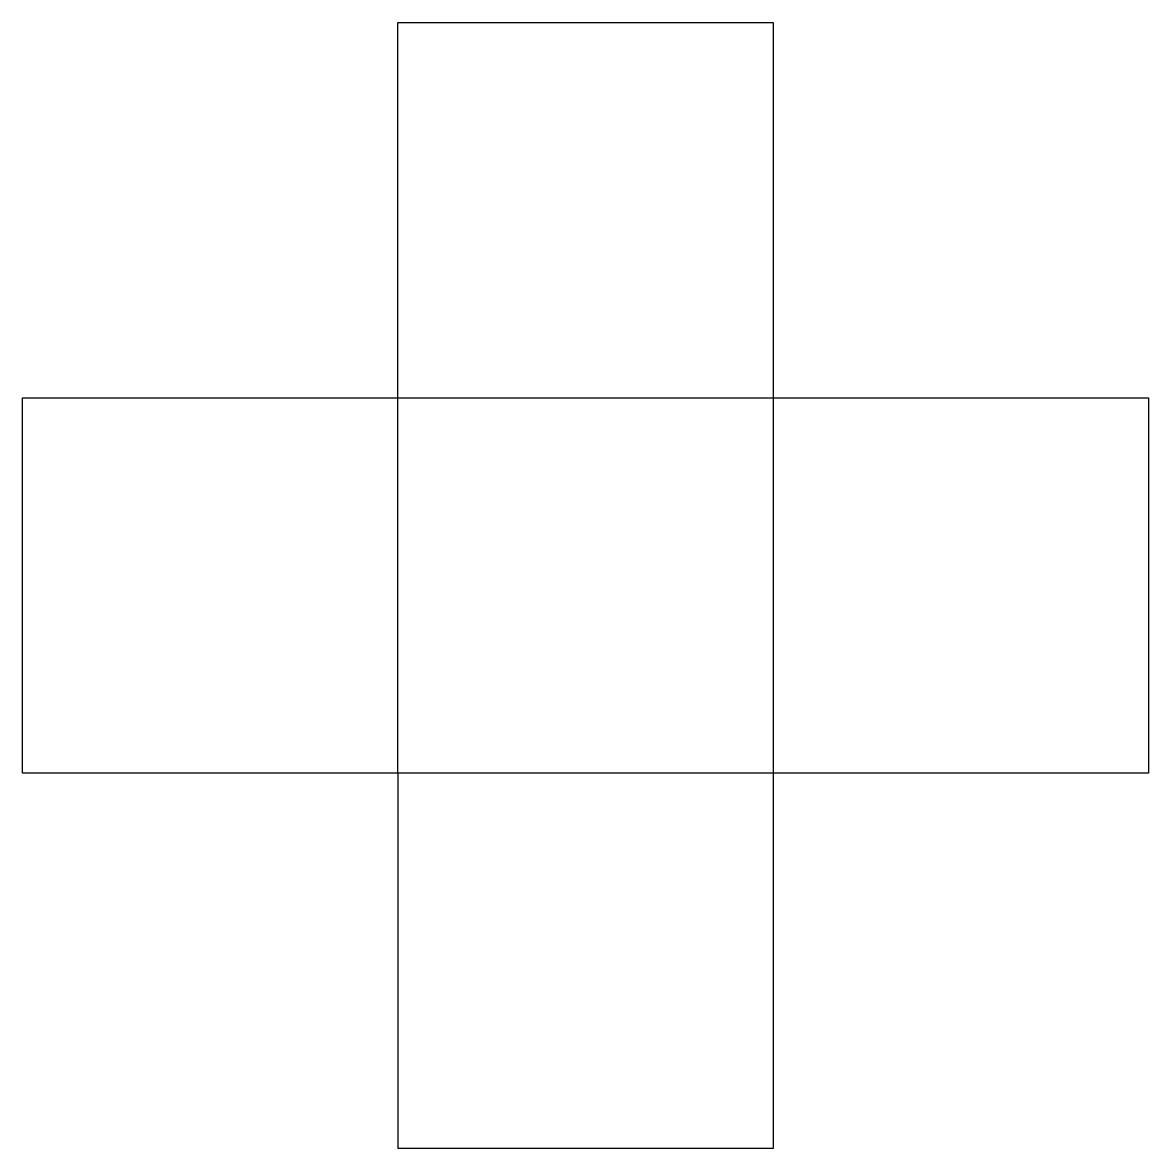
# Model space of a CAD drawing. Header units: millimetres. Extents: x -60 to 120, y -60 to 120.
import ezdxf

# ---------------------------------------------------------------- set-up
doc = ezdxf.new("R2010")
doc.units = ezdxf.units.MM

msp = doc.modelspace()

# ---------------------------------------------------------------- linework, layer by layer
for p, q in [((0, 60), (0, 120)), ((0, 120), (60, 120)), ((60, 120), (60, 60)), ((-60, 0), (-60, 60)), ((-60, 60), (0, 60)), ((60, 60), (120, 60)), ((120, 60), (120, 0)), ((0, 0), (-60, 0)), ((0, 0), (0, -60)), ((120, 0), (60, 0)), ((60, 0), (60, -60)), ((60, -60), (0, -60))]:
    msp.add_line(p, q)
at = {"color": 5}
for p, q in [((0, 0), (0, 60)), ((0, 60), (60, 60)), ((60, 60), (60, 0)), ((60, 0), (0, 0))]:
    msp.add_line(p, q, dxfattribs=at)

doc.saveas('drawing.dxf')
